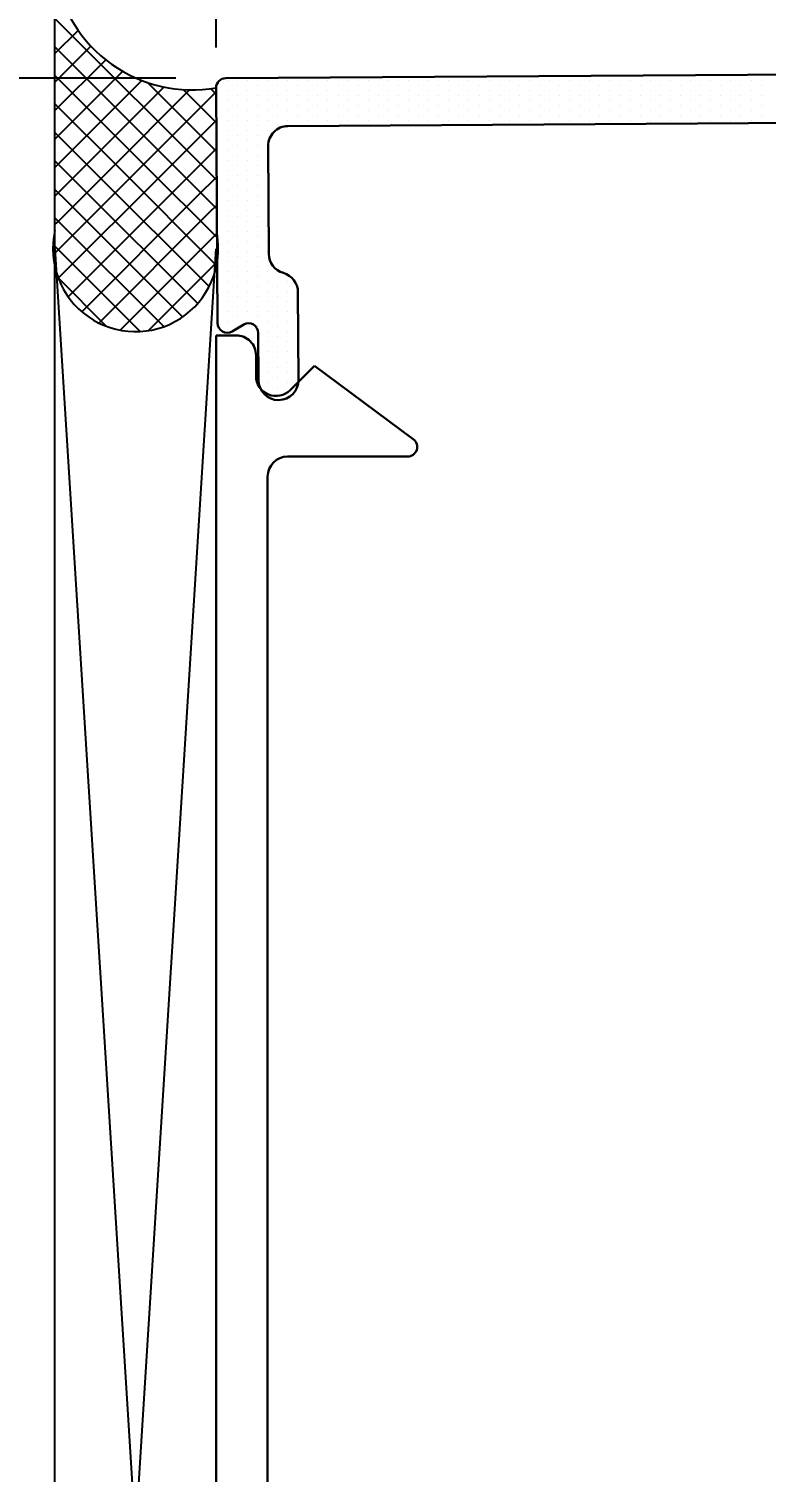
# Model space of a CAD drawing. Header units: inches. Extents: x 3.8 to 36.3, y 0.9 to 43.6.
# Drawn here: x 8.921 to 10.064, y 26.069 to 28.308 of the extents above; entities that cross this region are included whole.
import ezdxf

# ---------------------------------------------------------------- set-up
doc = ezdxf.new("R2010")
doc.units = ezdxf.units.IN
doc.header["$MEASUREMENT"] = 0
for name, color, linetype in [('R-ANNO-DIMS', 3, 'Continuous'), ('R-SWTS-DET1', 1, 'Continuous'), ('R-SWTS-DET3', 5, 'Continuous'), ('R-SWTS-PAT1', 5, 'Continuous')]:
    doc.layers.add(name, color=color, linetype=linetype)
doc.styles.add('SWTSTEXT', font='romans.shx')
doc.dimstyles.new('SWTSARCH', dxfattribs={"dimtxt": 0.25, "dimasz": 0.25, "dimexe": 0.179688, "dimexo": 0.0625, "dimgap": 0.125, "dimtad": 1, "dimtih": 1, "dimtoh": 1, "dimdec": 4, "dimzin": 4, "dimdsep": 46, "dimlunit": 4, "dimtxsty": 'SWTSTEXT', "dimcen": 0.1875, "dimdle": 0.179688, "dimclrd": 256, "dimclre": 256, "dimclrt": 256, "dimadec": 0, "dimazin": 1, "dimtfac": 1, "dimtdec": 4, "dimtofl": 0, "dimtmove": 0, "dimatfit": 3, "dimfxl": 0, "dimfrac": 2, "dimtolj": 1, "dimtzin": 4, "dimlwd": -1, "dimlwe": -1, "dimarcsym": 0})

# ---------------------------------------------------------------- blocks, each defined once
blk = doc.blocks.new('*D3')
at = {"layer": 'Defpoints', "color": 0}
for p in [(11.211, 28.9252), (9.2112, 28.2169), (11.211, 28.229)]:
    blk.add_point(p, dxfattribs=at)
at = {"layer": 'R-ANNO-DIMS'}
for p, q in [((9.2112, 28.2794), (9.2112, 29.1049)), ((11.211, 28.2915), (11.211, 29.1049)), ((9.4612, 28.9252), (10.961, 28.9252))]:
    blk.add_line(p, q, dxfattribs=at)
for points in [[(9.4612, 28.9669), (9.4612, 28.8836), (9.2112, 28.9252)], [(10.961, 28.9669), (10.961, 28.8836), (11.211, 28.9252)]]:
    blk.add_solid(points, dxfattribs=at)
at = {"layer": 'R-ANNO-DIMS', "insert": (10.2183, 29.199), "char_height": 0.25, "attachment_point": 5, "style": 'SWTSTEXT'}
blk.add_mtext('\\A1;2"', dxfattribs=at)
blk = doc.blocks.new('*D4')
at = {"layer": 'Defpoints', "color": 0}
for p in [(8.0653, 28.2319), (9.2111, 28.2319), (9.211, 23.7441)]:
    blk.add_point(p, dxfattribs=at)
at = {"layer": 'R-ANNO-DIMS'}
for p, q in [((9.1486, 28.2319), (7.8856, 28.2319)), ((8.0653, 27.9819), (8.0653, 26.3095)), ((8.0653, 23.9941), (8.0653, 25.6786)), ((9.1485, 23.7441), (7.8856, 23.7441))]:
    blk.add_line(p, q, dxfattribs=at)
for points in [[(8.0236, 27.9819), (8.107, 27.9819), (8.0653, 28.2319)], [(8.0236, 23.9941), (8.107, 23.9941), (8.0653, 23.7441)]]:
    blk.add_solid(points, dxfattribs=at)
at = {"layer": 'R-ANNO-DIMS', "insert": (8.0653, 25.994), "char_height": 0.25, "attachment_point": 5, "style": 'SWTSTEXT'}
blk.add_mtext('\\A1;4 1/2"', dxfattribs=at)

msp = doc.modelspace()

# ---------------------------------------------------------------- linework, layer by layer
at = {"layer": 'R-SWTS-DET1', "lineweight": 30}
for p, q in [((11.19591, 28.24399), (9.22609, 28.23195)), ((9.21118, 28.21685), (9.21341, 27.85184)), ((9.32254, 28.15753), (11.10481, 28.16843)), ((9.29275, 27.95935), (9.29173, 28.12634)), ((9.33895, 27.76363), (9.33812, 27.9)), ((9.23599, 27.83899), (9.25392, 27.84949)), ((9.2765, 27.83664), (9.27695, 27.76325)), ((9.24205, 27.83277), (9.21105, 27.83277)), ((9.21105, 27.83277), (9.21105, 25.98877)), ((9.27305, 27.76977), (9.27305, 27.80177)), ((9.36389, 27.78577), (9.32597, 27.74785)), ((9.517, 27.67181), (9.36389, 27.78577)), ((9.32205, 27.64477), (9.50805, 27.64477)), ((9.29105, 25.98877), (9.29105, 27.61377))]:
    msp.add_line(p, q, dxfattribs=at)
for centre, radius, start, end in [((9.22618, 28.21695), 0.015, 90.35023, 180.35), ((9.32273, 28.12653), 0.031, 90.35, 180.35), ((9.32375, 27.95954), 0.031, 180.35, 254.43604), ((9.30712, 27.89981), 0.031, 0.35, 74.43604), ((9.22841, 27.85193), 0.015, 180.35, 300.35), ((9.2615, 27.83655), 0.015, 0.35, 120.35), ((9.24205, 27.80177), 0.031, 359.99963, 90.00019), ((9.30405, 27.76977), 0.031, 179.99979, 315.00074), ((9.30795, 27.76344), 0.031, 180.35, 0.35), ((9.50805, 27.65977), 0.015, 270.0003, 53.33938), ((9.32205, 27.61377), 0.031, 90, 180)]:
    msp.add_arc(centre, radius, start, end, dxfattribs=at)
at = {"layer": 'R-SWTS-DET3'}
for p, q in [((8.96118, 23.378), (8.96118, 28.71685)), ((8.96118, 23.96685), (9.21118, 27.96685)), ((8.96118, 27.96685), (9.21118, 23.96685))]:
    msp.add_line(p, q, dxfattribs=at)
for centre, radius, start, end in [((9.17403, 28.42908), 0.21545, 188.97879, 279.92792), ((9.08618, 27.96685), 0.12825, 167.07251, 10.70596)]:
    msp.add_arc(centre, radius, start, end, dxfattribs=at)
at = {"layer": 'R-SWTS-PAT1'}
for p, q in [((9.21205, 28.07368), (8.96118, 28.32455)), ((8.96118, 28.26999), (8.99719, 28.30601)), ((8.96118, 28.2258), (9.01697, 28.28159)), ((9.21232, 28.02921), (8.96118, 28.28036)), ((8.96118, 28.1816), (9.03998, 28.26041)), ((8.96118, 28.13741), (9.06628, 28.24251)), ((9.1034, 28.09394), (8.96118, 28.23616)), ((8.96118, 28.09321), (9.09616, 28.22819)), ((8.96118, 28.04902), (9.13028, 28.21812)), ((9.21178, 28.11814), (9.10491, 28.22502)), ((9.21124, 28.20708), (9.20276, 28.21555)), ((9.21274, 28.22111), (9.21274, 28.22111)), ((9.22836, 28.22893), (9.22836, 28.22893)), ((9.24399, 28.22111), (9.24399, 28.22111)), ((9.25961, 28.22893), (9.25961, 28.22893)), ((9.27524, 28.22111), (9.27524, 28.22111)), ((9.29086, 28.22893), (9.29086, 28.22893)), ((9.30649, 28.22111), (9.30649, 28.22111)), ((9.32211, 28.22893), (9.32211, 28.22893)), ((9.33774, 28.22111), (9.33774, 28.22111)), ((9.35336, 28.22893), (9.35336, 28.22893)), ((9.36899, 28.22111), (9.36899, 28.22111)), ((9.38461, 28.22893), (9.38461, 28.22893)), ((9.40024, 28.22111), (9.40024, 28.22111)), ((9.41586, 28.22893), (9.41586, 28.22893)), ((9.43149, 28.22111), (9.43149, 28.22111)), ((9.44711, 28.22893), (9.44711, 28.22893)), ((9.46274, 28.22111), (9.46274, 28.22111)), ((9.47836, 28.22893), (9.47836, 28.22893)), ((9.49399, 28.22111), (9.49399, 28.22111)), ((9.50961, 28.22893), (9.50961, 28.22893)), ((9.52524, 28.22111), (9.52524, 28.22111)), ((9.54086, 28.22893), (9.54086, 28.22893)), ((9.55649, 28.22111), (9.55649, 28.22111)), ((9.57211, 28.22893), (9.57211, 28.22893)), ((9.58774, 28.22111), (9.58774, 28.22111)), ((9.60336, 28.22893), (9.60336, 28.22893)), ((9.61899, 28.22111), (9.61899, 28.22111)), ((9.63461, 28.22893), (9.63461, 28.22893)), ((9.65024, 28.22111), (9.65024, 28.22111)), ((9.66586, 28.22893), (9.66586, 28.22893)), ((9.68149, 28.22111), (9.68149, 28.22111)), ((9.69711, 28.22893), (9.69711, 28.22893)), ((9.71274, 28.22111), (9.71274, 28.22111)), ((9.72836, 28.22893), (9.72836, 28.22893)), ((9.74399, 28.22111), (9.74399, 28.22111)), ((9.75961, 28.22893), (9.75961, 28.22893)), ((9.77524, 28.22111), (9.77524, 28.22111)), ((9.79086, 28.22893), (9.79086, 28.22893)), ((9.80649, 28.22111), (9.80649, 28.22111)), ((9.82211, 28.22893), (9.82211, 28.22893)), ((9.83774, 28.22111), (9.83774, 28.22111)), ((9.85336, 28.22893), (9.85336, 28.22893)), ((9.86899, 28.22111), (9.86899, 28.22111)), ((9.88461, 28.22893), (9.88461, 28.22893)), ((9.90024, 28.22111), (9.90024, 28.22111)), ((9.91586, 28.22893), (9.91586, 28.22893)), ((9.93149, 28.22111), (9.93149, 28.22111)), ((9.94711, 28.22893), (9.94711, 28.22893)), ((9.96274, 28.22111), (9.96274, 28.22111)), ((9.97836, 28.22893), (9.97836, 28.22893)), ((9.99399, 28.22111), (9.99399, 28.22111)), ((10.00961, 28.22893), (10.00961, 28.22893)), ((10.02524, 28.23674), (10.02524, 28.23674)), ((10.02524, 28.22111), (10.02524, 28.22111)), ((10.04086, 28.22893), (10.04086, 28.22893)), ((10.05649, 28.23674), (10.05649, 28.23674)), ((10.05649, 28.22111), (10.05649, 28.22111)), ((9.04449, 28.08814), (9.17002, 28.21366)), ((9.09532, 28.09478), (9.21122, 28.21067)), ((9.21151, 28.16261), (9.16004, 28.21408)), ((9.21274, 28.20549), (9.21274, 28.20549)), ((9.22836, 28.2133), (9.22836, 28.2133)), ((9.22836, 28.19768), (9.22836, 28.19768)), ((9.24399, 28.20549), (9.24399, 28.20549)), ((9.25961, 28.2133), (9.25961, 28.2133)), ((9.25961, 28.19768), (9.25961, 28.19768)), ((9.27524, 28.20549), (9.27524, 28.20549)), ((9.29086, 28.2133), (9.29086, 28.2133)), ((9.29086, 28.19768), (9.29086, 28.19768)), ((9.30649, 28.20549), (9.30649, 28.20549)), ((9.32211, 28.2133), (9.32211, 28.2133)), ((9.32211, 28.19768), (9.32211, 28.19768)), ((9.33774, 28.20549), (9.33774, 28.20549)), ((9.35336, 28.2133), (9.35336, 28.2133)), ((9.35336, 28.19768), (9.35336, 28.19768)), ((9.36899, 28.20549), (9.36899, 28.20549)), ((9.38461, 28.2133), (9.38461, 28.2133)), ((9.38461, 28.19768), (9.38461, 28.19768)), ((9.40024, 28.20549), (9.40024, 28.20549)), ((9.41586, 28.2133), (9.41586, 28.2133)), ((9.41586, 28.19768), (9.41586, 28.19768)), ((9.43149, 28.20549), (9.43149, 28.20549)), ((9.44711, 28.2133), (9.44711, 28.2133)), ((9.44711, 28.19768), (9.44711, 28.19768)), ((9.46274, 28.20549), (9.46274, 28.20549)), ((9.47836, 28.2133), (9.47836, 28.2133)), ((9.47836, 28.19768), (9.47836, 28.19768)), ((9.49399, 28.20549), (9.49399, 28.20549)), ((9.50961, 28.2133), (9.50961, 28.2133)), ((9.50961, 28.19768), (9.50961, 28.19768)), ((9.52524, 28.20549), (9.52524, 28.20549)), ((9.54086, 28.2133), (9.54086, 28.2133)), ((9.54086, 28.19768), (9.54086, 28.19768)), ((9.55649, 28.20549), (9.55649, 28.20549)), ((9.57211, 28.2133), (9.57211, 28.2133)), ((9.57211, 28.19768), (9.57211, 28.19768)), ((9.58774, 28.20549), (9.58774, 28.20549)), ((9.60336, 28.2133), (9.60336, 28.2133)), ((9.60336, 28.19768), (9.60336, 28.19768)), ((9.61899, 28.20549), (9.61899, 28.20549)), ((9.63461, 28.2133), (9.63461, 28.2133)), ((9.63461, 28.19768), (9.63461, 28.19768)), ((9.65024, 28.20549), (9.65024, 28.20549)), ((9.66586, 28.2133), (9.66586, 28.2133)), ((9.66586, 28.19768), (9.66586, 28.19768)), ((9.68149, 28.20549), (9.68149, 28.20549)), ((9.69711, 28.2133), (9.69711, 28.2133)), ((9.69711, 28.19768), (9.69711, 28.19768)), ((9.71274, 28.20549), (9.71274, 28.20549)), ((9.72836, 28.2133), (9.72836, 28.2133)), ((9.72836, 28.19768), (9.72836, 28.19768)), ((9.74399, 28.20549), (9.74399, 28.20549)), ((9.75961, 28.2133), (9.75961, 28.2133)), ((9.75961, 28.19768), (9.75961, 28.19768)), ((9.77524, 28.20549), (9.77524, 28.20549)), ((9.79086, 28.2133), (9.79086, 28.2133)), ((9.79086, 28.19768), (9.79086, 28.19768)), ((9.80649, 28.20549), (9.80649, 28.20549)), ((9.82211, 28.2133), (9.82211, 28.2133)), ((9.82211, 28.19768), (9.82211, 28.19768)), ((9.83774, 28.20549), (9.83774, 28.20549)), ((9.85336, 28.2133), (9.85336, 28.2133)), ((9.85336, 28.19768), (9.85336, 28.19768)), ((9.86899, 28.20549), (9.86899, 28.20549)), ((9.88461, 28.2133), (9.88461, 28.2133)), ((9.88461, 28.19768), (9.88461, 28.19768)), ((9.90024, 28.20549), (9.90024, 28.20549)), ((9.91586, 28.2133), (9.91586, 28.2133)), ((9.91586, 28.19768), (9.91586, 28.19768)), ((9.93149, 28.20549), (9.93149, 28.20549)), ((9.94711, 28.2133), (9.94711, 28.2133)), ((9.94711, 28.19768), (9.94711, 28.19768)), ((9.96274, 28.20549), (9.96274, 28.20549)), ((9.97836, 28.2133), (9.97836, 28.2133)), ((9.97836, 28.19768), (9.97836, 28.19768)), ((9.99399, 28.20549), (9.99399, 28.20549)), ((10.00961, 28.2133), (10.00961, 28.2133)), ((10.00961, 28.19768), (10.00961, 28.19768)), ((10.02524, 28.20549), (10.02524, 28.20549)), ((10.04086, 28.2133), (10.04086, 28.2133)), ((10.04086, 28.19768), (10.04086, 28.19768)), ((10.05649, 28.20549), (10.05649, 28.20549)), ((9.06062, 28.09253), (8.96118, 28.19197)), ((9.21274, 28.18986), (9.21274, 28.18986)), ((9.21274, 28.17424), (9.21274, 28.17424)), ((9.22836, 28.18205), (9.22836, 28.18205)), ((9.24399, 28.18986), (9.24399, 28.18986)), ((9.24399, 28.17424), (9.24399, 28.17424)), ((9.25961, 28.18205), (9.25961, 28.18205)), ((9.27524, 28.18986), (9.27524, 28.18986)), ((9.27524, 28.17424), (9.27524, 28.17424)), ((9.29086, 28.18205), (9.29086, 28.18205)), ((9.30649, 28.18986), (9.30649, 28.18986)), ((9.30649, 28.17424), (9.30649, 28.17424)), ((9.32211, 28.18205), (9.32211, 28.18205)), ((9.33774, 28.18986), (9.33774, 28.18986)), ((9.33774, 28.17424), (9.33774, 28.17424)), ((9.35336, 28.18205), (9.35336, 28.18205)), ((9.36899, 28.18986), (9.36899, 28.18986)), ((9.36899, 28.17424), (9.36899, 28.17424)), ((9.38461, 28.18205), (9.38461, 28.18205)), ((9.40024, 28.18986), (9.40024, 28.18986)), ((9.40024, 28.17424), (9.40024, 28.17424)), ((9.41586, 28.18205), (9.41586, 28.18205)), ((9.43149, 28.18986), (9.43149, 28.18986)), ((9.43149, 28.17424), (9.43149, 28.17424)), ((9.44711, 28.18205), (9.44711, 28.18205)), ((9.46274, 28.18986), (9.46274, 28.18986)), ((9.46274, 28.17424), (9.46274, 28.17424)), ((9.47836, 28.18205), (9.47836, 28.18205)), ((9.49399, 28.18986), (9.49399, 28.18986)), ((9.49399, 28.17424), (9.49399, 28.17424)), ((9.50961, 28.18205), (9.50961, 28.18205)), ((9.52524, 28.18986), (9.52524, 28.18986)), ((9.52524, 28.17424), (9.52524, 28.17424)), ((9.54086, 28.18205), (9.54086, 28.18205)), ((9.55649, 28.18986), (9.55649, 28.18986)), ((9.55649, 28.17424), (9.55649, 28.17424)), ((9.57211, 28.18205), (9.57211, 28.18205)), ((9.58774, 28.18986), (9.58774, 28.18986)), ((9.58774, 28.17424), (9.58774, 28.17424)), ((9.60336, 28.18205), (9.60336, 28.18205)), ((9.61899, 28.18986), (9.61899, 28.18986)), ((9.61899, 28.17424), (9.61899, 28.17424)), ((9.63461, 28.18205), (9.63461, 28.18205)), ((9.65024, 28.18986), (9.65024, 28.18986)), ((9.65024, 28.17424), (9.65024, 28.17424)), ((9.66586, 28.18205), (9.66586, 28.18205)), ((9.68149, 28.18986), (9.68149, 28.18986)), ((9.68149, 28.17424), (9.68149, 28.17424)), ((9.69711, 28.18205), (9.69711, 28.18205)), ((9.71274, 28.18986), (9.71274, 28.18986)), ((9.71274, 28.17424), (9.71274, 28.17424)), ((9.72836, 28.18205), (9.72836, 28.18205)), ((9.74399, 28.18986), (9.74399, 28.18986)), ((9.74399, 28.17424), (9.74399, 28.17424)), ((9.75961, 28.18205), (9.75961, 28.18205)), ((9.77524, 28.18986), (9.77524, 28.18986)), ((9.77524, 28.17424), (9.77524, 28.17424)), ((9.79086, 28.18205), (9.79086, 28.18205)), ((9.80649, 28.18986), (9.80649, 28.18986)), ((9.80649, 28.17424), (9.80649, 28.17424)), ((9.82211, 28.18205), (9.82211, 28.18205)), ((9.83774, 28.18986), (9.83774, 28.18986)), ((9.83774, 28.17424), (9.83774, 28.17424)), ((9.85336, 28.18205), (9.85336, 28.18205)), ((9.86899, 28.18986), (9.86899, 28.18986)), ((9.86899, 28.17424), (9.86899, 28.17424)), ((9.88461, 28.18205), (9.88461, 28.18205)), ((9.90024, 28.18986), (9.90024, 28.18986)), ((9.90024, 28.17424), (9.90024, 28.17424)), ((9.91586, 28.18205), (9.91586, 28.18205)), ((9.93149, 28.18986), (9.93149, 28.18986)), ((9.93149, 28.17424), (9.93149, 28.17424)), ((9.94711, 28.18205), (9.94711, 28.18205)), ((9.96274, 28.18986), (9.96274, 28.18986)), ((9.96274, 28.17424), (9.96274, 28.17424)), ((9.97836, 28.18205), (9.97836, 28.18205)), ((9.99399, 28.18986), (9.99399, 28.18986)), ((9.99399, 28.17424), (9.99399, 28.17424)), ((10.00961, 28.18205), (10.00961, 28.18205)), ((10.02524, 28.18986), (10.02524, 28.18986)), ((10.02524, 28.17424), (10.02524, 28.17424)), ((10.04086, 28.18205), (10.04086, 28.18205)), ((10.05649, 28.18986), (10.05649, 28.18986)), ((10.05649, 28.17424), (10.05649, 28.17424)), ((9.13155, 28.08681), (9.21148, 28.16674)), ((9.21274, 28.15861), (9.21274, 28.15861)), ((9.22836, 28.16643), (9.22836, 28.16643)), ((9.22836, 28.1508), (9.22836, 28.1508)), ((9.24399, 28.15861), (9.24399, 28.15861)), ((9.25961, 28.16643), (9.25961, 28.16643)), ((9.25961, 28.1508), (9.25961, 28.1508)), ((9.27524, 28.15861), (9.27524, 28.15861)), ((9.29086, 28.16643), (9.29086, 28.16643)), ((9.29086, 28.1508), (9.29086, 28.1508)), ((9.30649, 28.15861), (9.30649, 28.15861)), ((9.32211, 28.16643), (9.32211, 28.16643)), ((9.33774, 28.15861), (9.33774, 28.15861)), ((9.35336, 28.16643), (9.35336, 28.16643)), ((9.36899, 28.15861), (9.36899, 28.15861)), ((9.38461, 28.16643), (9.38461, 28.16643)), ((9.40024, 28.15861), (9.40024, 28.15861)), ((9.41586, 28.16643), (9.41586, 28.16643)), ((9.43149, 28.15861), (9.43149, 28.15861)), ((9.44711, 28.16643), (9.44711, 28.16643)), ((9.46274, 28.15861), (9.46274, 28.15861)), ((9.47836, 28.16643), (9.47836, 28.16643)), ((9.49399, 28.15861), (9.49399, 28.15861)), ((9.50961, 28.16643), (9.50961, 28.16643)), ((9.54086, 28.16643), (9.54086, 28.16643)), ((9.57211, 28.16643), (9.57211, 28.16643)), ((9.60336, 28.16643), (9.60336, 28.16643)), ((9.63461, 28.16643), (9.63461, 28.16643)), ((9.66586, 28.16643), (9.66586, 28.16643)), ((9.69711, 28.16643), (9.69711, 28.16643)), ((9.72836, 28.16643), (9.72836, 28.16643)), ((9.75961, 28.16643), (9.75961, 28.16643)), ((9.79086, 28.16643), (9.79086, 28.16643)), ((9.82211, 28.16643), (9.82211, 28.16643)), ((9.85336, 28.16643), (9.85336, 28.16643)), ((9.88461, 28.16643), (9.88461, 28.16643)), ((9.91586, 28.16643), (9.91586, 28.16643)), ((9.94711, 28.16643), (9.94711, 28.16643)), ((9.97836, 28.16643), (9.97836, 28.16643)), ((10.00961, 28.16643), (10.00961, 28.16643)), ((10.04086, 28.16643), (10.04086, 28.16643)), ((9.02787, 28.08108), (8.96118, 28.14778)), ((9.21274, 28.14299), (9.21274, 28.14299)), ((9.21274, 28.12736), (9.21274, 28.12736)), ((9.22836, 28.13518), (9.22836, 28.13518)), ((9.24399, 28.14299), (9.24399, 28.14299)), ((9.24399, 28.12736), (9.24399, 28.12736)), ((9.25961, 28.13518), (9.25961, 28.13518)), ((9.27524, 28.14299), (9.27524, 28.14299)), ((9.27524, 28.12736), (9.27524, 28.12736)), ((9.29086, 28.13518), (9.29086, 28.13518)), ((9.00154, 28.06322), (8.96118, 28.10358)), ((9.16039, 28.07145), (9.21175, 28.12282)), ((9.21274, 28.11174), (9.21274, 28.11174)), ((9.22836, 28.11955), (9.22836, 28.11955)), ((9.22836, 28.10393), (9.22836, 28.10393)), ((9.24399, 28.11174), (9.24399, 28.11174)), ((9.25961, 28.11955), (9.25961, 28.11955)), ((9.25961, 28.10393), (9.25961, 28.10393)), ((9.27524, 28.11174), (9.27524, 28.11174)), ((9.29086, 28.11955), (9.29086, 28.11955)), ((9.29086, 28.10393), (9.29086, 28.10393)), ((8.96154, 27.961), (9.09532, 28.09478)), ((8.96489, 28.00854), (9.04449, 28.08814)), ((8.96622, 27.92148), (9.13155, 28.08681)), ((9.20041, 27.90855), (9.02787, 28.08108)), ((9.21186, 27.94129), (9.06062, 28.09253)), ((9.2126, 27.98475), (9.1034, 28.09394)), ((9.21274, 28.09611), (9.21274, 28.09611)), ((9.22836, 28.0883), (9.22836, 28.0883)), ((9.24399, 28.09611), (9.24399, 28.09611)), ((9.25961, 28.0883), (9.25961, 28.0883)), ((9.27524, 28.09611), (9.27524, 28.09611)), ((9.29086, 28.0883), (9.29086, 28.0883)), ((8.98072, 28.03984), (8.96118, 28.05939)), ((8.98158, 27.89264), (9.16039, 28.07145)), ((9.18254, 27.88222), (9.00154, 28.06322)), ((9.1835, 28.05038), (9.21202, 28.07889)), ((9.21274, 28.08049), (9.21274, 28.08049)), ((9.21274, 28.06486), (9.21274, 28.06486)), ((9.22836, 28.07268), (9.22836, 28.07268)), ((9.24399, 28.08049), (9.24399, 28.08049)), ((9.24399, 28.06486), (9.24399, 28.06486)), ((9.25961, 28.07268), (9.25961, 28.07268)), ((9.27524, 28.08049), (9.27524, 28.08049)), ((9.27524, 28.06486), (9.27524, 28.06486)), ((9.29086, 28.07268), (9.29086, 28.07268)), ((9.15917, 27.8614), (8.98072, 28.03984)), ((9.00266, 27.86953), (9.1835, 28.05038)), ((9.21274, 28.04924), (9.21274, 28.04924)), ((9.22836, 28.05705), (9.22836, 28.05705)), ((9.22836, 28.04143), (9.22836, 28.04143)), ((9.24399, 28.04924), (9.24399, 28.04924)), ((9.25961, 28.05705), (9.25961, 28.05705)), ((9.25961, 28.04143), (9.25961, 28.04143)), ((9.27524, 28.04924), (9.27524, 28.04924)), ((9.29086, 28.05705), (9.29086, 28.05705)), ((9.29086, 28.04143), (9.29086, 28.04143)), ((8.96566, 28.01071), (8.96118, 28.01519)), ((9.02925, 27.85193), (9.2011, 28.02378)), ((9.2011, 28.02378), (9.21229, 28.03497)), ((9.21274, 28.03361), (9.21274, 28.03361)), ((9.21274, 28.01799), (9.21274, 28.01799)), ((9.22836, 28.0258), (9.22836, 28.0258)), ((9.24399, 28.03361), (9.24399, 28.03361)), ((9.24399, 28.01799), (9.24399, 28.01799)), ((9.25961, 28.0258), (9.25961, 28.0258)), ((9.27524, 28.03361), (9.27524, 28.03361)), ((9.27524, 28.01799), (9.27524, 28.01799)), ((9.29086, 28.0258), (9.29086, 28.0258)), ((8.96118, 28.00483), (8.96489, 28.00854)), ((9.13004, 27.84634), (8.96566, 28.01071)), ((9.21274, 28.00236), (9.21274, 28.00236)), ((9.22836, 28.01018), (9.22836, 28.01018)), ((9.22836, 27.99455), (9.22836, 27.99455)), ((9.24399, 28.00236), (9.24399, 28.00236)), ((9.25961, 28.01018), (9.25961, 28.01018)), ((9.25961, 27.99455), (9.25961, 27.99455)), ((9.27524, 28.00236), (9.27524, 28.00236)), ((9.29086, 28.01018), (9.29086, 28.01018)), ((9.29086, 27.99455), (9.29086, 27.99455)), ((9.09337, 27.83881), (8.96118, 27.971)), ((9.06235, 27.84084), (9.2122, 27.99068)), ((9.2122, 27.99068), (9.21256, 27.99104)), ((9.21274, 27.98674), (9.21274, 27.98674)), ((9.21274, 27.97111), (9.21274, 27.97111)), ((9.22836, 27.97893), (9.22836, 27.97893)), ((9.24399, 27.98674), (9.24399, 27.98674)), ((9.24399, 27.97111), (9.24399, 27.97111)), ((9.25961, 27.97893), (9.25961, 27.97893)), ((9.27524, 27.98674), (9.27524, 27.98674)), ((9.27524, 27.97111), (9.27524, 27.97111)), ((9.29086, 27.97893), (9.29086, 27.97893)), ((9.10583, 27.84012), (9.21283, 27.94711)), ((9.22836, 27.9633), (9.22836, 27.9633)), ((9.22836, 27.94768), (9.22836, 27.94768)), ((9.24399, 27.95549), (9.24399, 27.95549)), ((9.25961, 27.9633), (9.25961, 27.9633)), ((9.25961, 27.94768), (9.25961, 27.94768)), ((9.27524, 27.95549), (9.27524, 27.95549)), ((9.29086, 27.9633), (9.29086, 27.9633)), ((9.29086, 27.94768), (9.29086, 27.94768)), ((9.22836, 27.93205), (9.22836, 27.93205)), ((9.24399, 27.93986), (9.24399, 27.93986)), ((9.24399, 27.92424), (9.24399, 27.92424)), ((9.25961, 27.93205), (9.25961, 27.93205)), ((9.27524, 27.93986), (9.27524, 27.93986)), ((9.27524, 27.92424), (9.27524, 27.92424)), ((9.29086, 27.93205), (9.29086, 27.93205)), ((9.30649, 27.92424), (9.30649, 27.92424)), ((9.04126, 27.84673), (8.96605, 27.92193)), ((9.22836, 27.91643), (9.22836, 27.91643)), ((9.24399, 27.90861), (9.24399, 27.90861)), ((9.25961, 27.91643), (9.25961, 27.91643)), ((9.27524, 27.90861), (9.27524, 27.90861)), ((9.29086, 27.91643), (9.29086, 27.91643)), ((9.30649, 27.90861), (9.30649, 27.90861)), ((9.32211, 27.91643), (9.32211, 27.91643)), ((9.22836, 27.9008), (9.22836, 27.9008)), ((9.22836, 27.88518), (9.22836, 27.88518)), ((9.24399, 27.89299), (9.24399, 27.89299)), ((9.25961, 27.9008), (9.25961, 27.9008)), ((9.25961, 27.88518), (9.25961, 27.88518)), ((9.27524, 27.89299), (9.27524, 27.89299)), ((9.29086, 27.9008), (9.29086, 27.9008)), ((9.29086, 27.88518), (9.29086, 27.88518)), ((9.30649, 27.89299), (9.30649, 27.89299)), ((9.32211, 27.9008), (9.32211, 27.9008)), ((9.32211, 27.88518), (9.32211, 27.88518)), ((9.33774, 27.89299), (9.33774, 27.89299)), ((9.22836, 27.86955), (9.22836, 27.86955)), ((9.24399, 27.87736), (9.24399, 27.87736)), ((9.24399, 27.86174), (9.24399, 27.86174)), ((9.25961, 27.86955), (9.25961, 27.86955)), ((9.27524, 27.87736), (9.27524, 27.87736)), ((9.27524, 27.86174), (9.27524, 27.86174)), ((9.29086, 27.86955), (9.29086, 27.86955)), ((9.30649, 27.87736), (9.30649, 27.87736)), ((9.30649, 27.86174), (9.30649, 27.86174)), ((9.32211, 27.86955), (9.32211, 27.86955)), ((9.33774, 27.87736), (9.33774, 27.87736)), ((9.33774, 27.86174), (9.33774, 27.86174)), ((9.22836, 27.85393), (9.22836, 27.85393)), ((9.22836, 27.8383), (9.22836, 27.8383)), ((9.24399, 27.84611), (9.24399, 27.84611)), ((9.25961, 27.85393), (9.25961, 27.85393)), ((9.27524, 27.84611), (9.27524, 27.84611)), ((9.29086, 27.85393), (9.29086, 27.85393)), ((9.29086, 27.8383), (9.29086, 27.8383)), ((9.30649, 27.84611), (9.30649, 27.84611)), ((9.32211, 27.85393), (9.32211, 27.85393)), ((9.32211, 27.8383), (9.32211, 27.8383)), ((9.33774, 27.84611), (9.33774, 27.84611)), ((9.29086, 27.82268), (9.29086, 27.82268)), ((9.30649, 27.83049), (9.30649, 27.83049)), ((9.30649, 27.81486), (9.30649, 27.81486)), ((9.32211, 27.82268), (9.32211, 27.82268)), ((9.33774, 27.83049), (9.33774, 27.83049)), ((9.33774, 27.81486), (9.33774, 27.81486)), ((9.29086, 27.80705), (9.29086, 27.80705)), ((9.29086, 27.79143), (9.29086, 27.79143)), ((9.30649, 27.79924), (9.30649, 27.79924)), ((9.32211, 27.80705), (9.32211, 27.80705)), ((9.32211, 27.79143), (9.32211, 27.79143)), ((9.33774, 27.79924), (9.33774, 27.79924)), ((9.29086, 27.7758), (9.29086, 27.7758)), ((9.30649, 27.78361), (9.30649, 27.78361)), ((9.30649, 27.76799), (9.30649, 27.76799)), ((9.32211, 27.7758), (9.32211, 27.7758)), ((9.33774, 27.78361), (9.33774, 27.78361)), ((9.33774, 27.76799), (9.33774, 27.76799)), ((9.29086, 27.76018), (9.29086, 27.76018)), ((9.30649, 27.75236), (9.30649, 27.75236)), ((9.32211, 27.76018), (9.32211, 27.76018)), ((9.29086, 27.74455), (9.29086, 27.74455)), ((9.30649, 27.73674), (9.30649, 27.73674)), ((9.32211, 27.74455), (9.32211, 27.74455))]:
    msp.add_line(p, q, dxfattribs=at)

# ---------------------------------------------------------------- dimensions: what is measured, and where the dimension line sits
at = {"layer": 'R-ANNO-DIMS'}
dim = msp.add_linear_dim(base=(11.211, 28.92523), p1=(9.21118, 28.21685), p2=(11.211, 28.22899), dimstyle='SWTSARCH', dxfattribs=at)
dim.commit()
dim.dimension.update_dxf_attribs({"geometry": '*D3', "text_midpoint": (10.21828, 28.92523), "dimtype": 160})
dim = msp.add_linear_dim(base=(8.06529, 28.23186), p1=(9.21105, 23.74408), p2=(9.21109, 28.23186), angle=90, dimstyle='SWTSARCH', dxfattribs=at)
dim.commit()
dim.dimension.update_dxf_attribs({"geometry": '*D4', "text_midpoint": (8.06529, 25.99403), "dimtype": 160})

doc.saveas('drawing.dxf')
